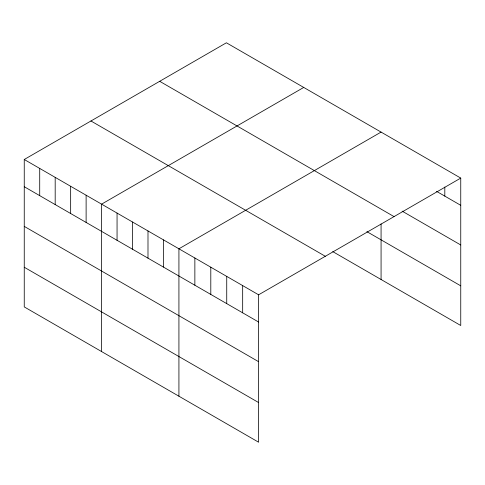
<?xml version="1.0" encoding="UTF-8"?>
<svg xmlns="http://www.w3.org/2000/svg" width="485" height="485" viewBox="0 0 485 485"><rect width="100%" height="100%" fill="white"/><g stroke="black" fill="none" stroke-linecap="round" stroke-linejoin="round"><path stroke-width="0.73" d="M24.25 159.498L258.602 294.801L258.602 442.211L24.25 306.908L24.25 159.498L226.398 42.789L460.75 178.092L460.75 325.502L332.734 251.594M303.731 87.439L101.589 204.149L101.589 351.558M381.071 132.09L178.923 248.799L178.923 396.203M258.602 294.801L460.75 178.092M436.524 191.333L460.75 205.319M402.107 211.12L460.75 244.98M159.686 81.304L394.044 216.607M366.89 231.648L460.75 285.841M90.956 120.983L325.314 256.286M24.25 186.719L258.602 322.022M24.25 226.38L258.602 361.683M24.25 267.241L258.602 402.55M444.812 187.04L444.812 196.116M381.071 223.943L381.071 279.499M242.67 285.604L242.67 312.825M226.731 276.401L226.731 303.622M210.799 267.199L210.799 294.419M194.861 258.002L194.861 285.222M163.457 239.869L163.457 267.089M147.992 230.939L147.992 258.159M132.52 222.009L132.52 249.229M117.055 213.079L117.055 240.299M86.118 195.219L86.118 222.439M70.652 186.288L70.652 213.509M55.187 177.358L55.187 204.579M39.715 168.428L39.715 195.649"/></g></svg>
